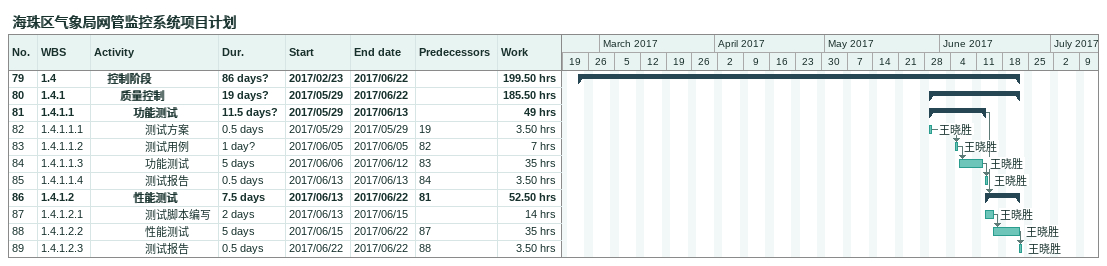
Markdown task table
海珠区气象局网管监控系统项目计划

| ID | WBS | Task | Duration | Start | Finish | Predecessors | Resources | Work (h) |
|---|---|---|---|---|---|---|---|---|
| 79 | 1.4 | **控制阶段** | 86d? | 2017-02-23 | 2017-06-22 |  |  | 199.50 |
| 80 | 1.4.1 | **质量控制** | 19d? | 2017-05-29 | 2017-06-22 |  |  | 185.50 |
| 81 | 1.4.1.1 | **功能测试** | 11.5d? | 2017-05-29 | 2017-06-13 |  |  | 49 |
| 82 | 1.4.1.1.1 | 测试方案 | 0.5d | 2017-05-29 | 2017-05-29 | 19 | 王晓胜 | 3.50 |
| 83 | 1.4.1.1.2 | 测试用例 | 1d? | 2017-06-05 | 2017-06-05 | 82 | 王晓胜 | 7 |
| 84 | 1.4.1.1.3 | 功能测试 | 5d | 2017-06-06 | 2017-06-12 | 83 | 王晓胜 | 35 |
| 85 | 1.4.1.1.4 | 测试报告 | 0.5d | 2017-06-13 | 2017-06-13 | 84 | 王晓胜 | 3.50 |
| 86 | 1.4.1.2 | **性能测试** | 7.5d | 2017-06-13 | 2017-06-22 | 81 |  | 52.50 |
| 87 | 1.4.1.2.1 | 测试脚本编写 | 2d | 2017-06-13 | 2017-06-15 |  | 王晓胜 | 14 |
| 88 | 1.4.1.2.2 | 性能测试 | 5d | 2017-06-15 | 2017-06-22 | 87 | 王晓胜 | 35 |
| 89 | 1.4.1.2.3 | 测试报告 | 0.5d | 2017-06-22 | 2017-06-22 | 88 | 王晓胜 | 3.50 |
